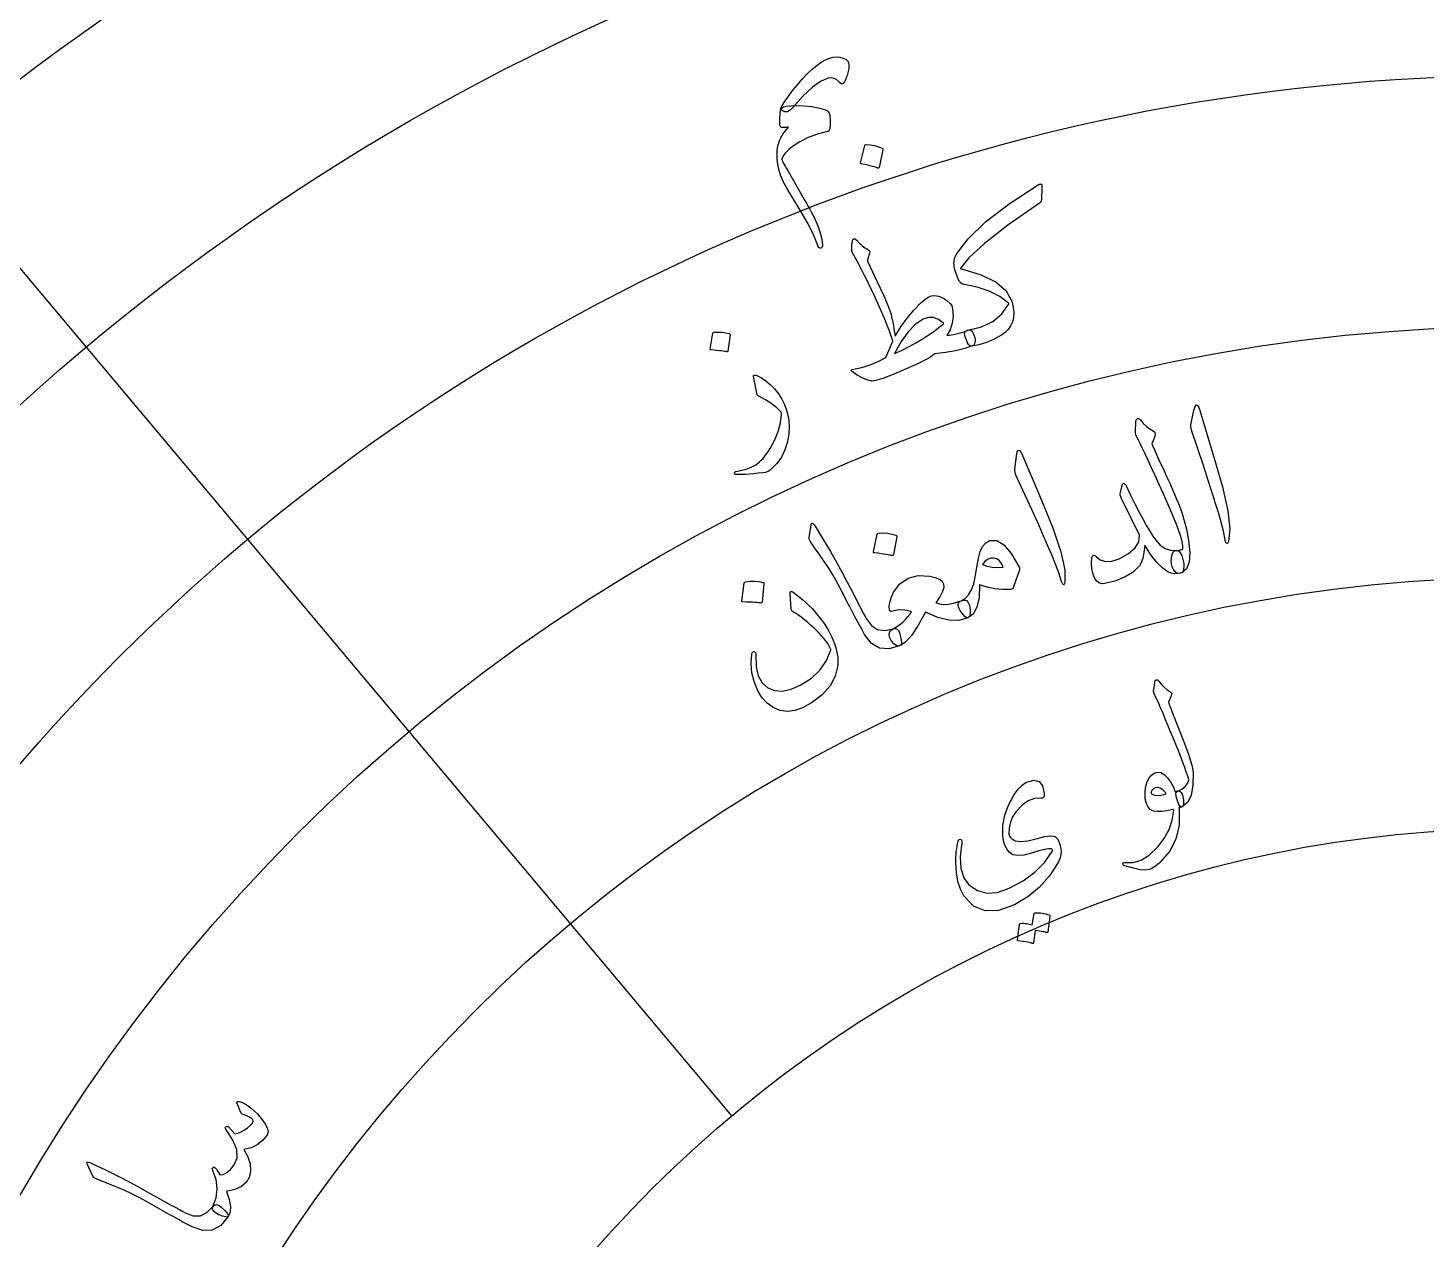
# Model space of a CAD drawing. Header units: millimetres. Extents: x -45 to 45, y -45 to 58.
# Drawn here: x -18.3 to -1.18, y 10.03 to 24.87 of the extents above; entities that cross this region are included whole.
import ezdxf

# ---------------------------------------------------------------- set-up
doc = ezdxf.new("R2010")
doc.units = ezdxf.units.MM
for name, color, linetype in [('ENGRAVE', 7, 'Continuous'), ('ENGRAVE_FINE', 8, 'Continuous'), ('GUIDE', 3, 'Continuous'), ('TEXT', 5, 'Continuous')]:
    doc.layers.add(name, color=color, linetype=linetype)

msp = doc.modelspace()

# ---------------------------------------------------------------- linework, layer by layer
at = {"layer": 'ENGRAVE'}
for radius in [39.65, 33.5042, 27.3585, 21.2127, 15.067]:
    msp.add_circle((0, 0), radius, dxfattribs=at)
at = {"layer": 'ENGRAVE_FINE'}
for points in [[(-21.5361, 25.6657), (-17.5857, 20.9578)], [(-17.5857, 20.9578), (-13.6353, 16.2499)], [(-13.6353, 16.2499), (-9.6849, 11.542)]]:
    msp.add_lwpolyline(points, dxfattribs=at)
for radius in [36.5771, 30.4314, 24.2856, 18.1399]:
    msp.add_circle((0, 0), radius, dxfattribs=at)
at = {"layer": 'GUIDE'}
msp.add_circle((0, 0), 41, dxfattribs=at)
at = {"layer": 'TEXT'}
for points in [[(-8.2463, 24.3803), (-8.2486, 24.366), (-8.2517, 24.3511), (-8.2555, 24.3353), (-8.26, 24.3189), (-8.265, 24.3021), (-8.2699, 24.2855), (-8.2749, 24.269), (-8.28, 24.2527), (-8.3003, 24.206), (-8.3214, 24.1824), (-8.3436, 24.1819), (-8.3668, 24.2044), (-8.3932, 24.2329), (-8.4252, 24.2503), (-8.4626, 24.2564), (-8.5055, 24.2513), (-8.5937, 24.2136), (-8.694, 24.1419), (-8.8059, 24.0361), (-8.9287, 23.8962), (-8.9648, 23.8603), (-8.9995, 23.8416), (-9.0331, 23.8399), (-9.0655, 23.8553), (-9.0742, 23.8642), (-9.0798, 23.8719), (-9.0823, 23.8785), (-9.0817, 23.8839), (-9.0636, 23.9182), (-9.0353, 23.9629), (-8.9967, 24.0181), (-8.9478, 24.0837), (-8.882, 24.1667), (-8.8182, 24.2407), (-8.7566, 24.306), (-8.6974, 24.3623), (-8.6404, 24.4096), (-8.5858, 24.4478), (-8.5337, 24.4769), (-8.484, 24.4969), (-8.4411, 24.5082), (-8.3988, 24.5124), (-8.357, 24.5093), (-8.3159, 24.4991), (-8.281, 24.4813), (-8.2577, 24.4555), (-8.2462, 24.4218), (-8.2463, 24.3803)], [(-9.0911, 23.6851), (-9.0916, 23.7611), (-9.0893, 23.8195), (-9.0841, 23.8603), (-9.0761, 23.8833), (-9.0557, 23.8978), (-9.0168, 23.9085), (-8.9594, 23.9154), (-8.8836, 23.9183), (-8.795, 23.9157), (-8.7071, 23.9061), (-8.6197, 23.8892), (-8.5331, 23.8653), (-8.5099, 23.8547), (-8.4932, 23.8384), (-8.4831, 23.8165), (-8.4795, 23.7889), (-8.4783, 23.7605), (-8.4774, 23.7353), (-8.4771, 23.7132), (-8.4772, 23.6943), (-8.4775, 23.6787), (-8.4778, 23.6668), (-8.4781, 23.6586), (-8.4785, 23.654), (-8.4816, 23.6322), (-8.4875, 23.6156), (-8.4963, 23.6043), (-8.508, 23.5982), (-8.6321, 23.5656), (-8.7451, 23.5241), (-8.8469, 23.4738), (-8.9375, 23.4149), (-8.9844, 23.3775), (-9.0221, 23.3396), (-9.0507, 23.301), (-9.0701, 23.262), (-9.0687, 23.2563), (-9.0649, 23.2469), (-9.0587, 23.234), (-9.0501, 23.2175), (-9.0392, 23.1974), (-9.0259, 23.1737), (-9.0102, 23.1464), (-8.9921, 23.1154), (-8.8144, 22.8039), (-8.7891, 22.7605), (-8.7657, 22.72), (-8.7442, 22.6822), (-8.7245, 22.6471), (-8.707, 22.615), (-8.6917, 22.5858), (-8.6787, 22.5596), (-8.668, 22.5364), (-8.6289, 22.4452), (-8.5995, 22.36), (-8.5795, 22.2809), (-8.569, 22.2078), (-8.5703, 22.1934), (-8.5742, 22.1824), (-8.5806, 22.1747), (-8.5895, 22.1704), (-8.6033, 22.1706), (-8.6156, 22.1797), (-8.6264, 22.1978), (-8.6357, 22.2249), (-8.6748, 22.324), (-8.7476, 22.4674), (-8.8545, 22.6548), (-8.9959, 22.886), (-9.0462, 22.9782), (-9.0842, 23.066), (-9.1096, 23.1493), (-9.1225, 23.2281), (-9.1248, 23.265), (-9.1258, 23.3002), (-9.1254, 23.3338), (-9.1237, 23.3657), (-9.1207, 23.3959), (-9.1161, 23.424), (-9.1101, 23.4502), (-9.1027, 23.4745), (-9.0927, 23.4979), (-9.0813, 23.5209), (-9.0686, 23.5434), (-9.0544, 23.5654), (-9.0391, 23.587), (-9.0229, 23.6082), (-9.0056, 23.6292), (-8.9874, 23.6498), (-8.9893, 23.6504), (-8.9917, 23.6508), (-8.9948, 23.651), (-8.9984, 23.651), (-9.0026, 23.6507), (-9.0074, 23.6502), (-9.0128, 23.6495), (-9.0187, 23.6486), (-9.0243, 23.6491), (-9.0299, 23.6493), (-9.0357, 23.6494), (-9.0415, 23.6492), (-9.0475, 23.649), (-9.0537, 23.6489), (-9.0601, 23.6489), (-9.0666, 23.649), (-9.0773, 23.6517), (-9.085, 23.6587), (-9.0896, 23.6698), (-9.0911, 23.6851)], [(-8.0521, 23.4277), (-8.0503, 23.4317), (-8.0469, 23.4348), (-8.0419, 23.4372), (-8.0354, 23.4388), (-7.9844, 23.4354), (-7.9347, 23.4269), (-7.8862, 23.4133), (-7.8389, 23.3946), (-7.8338, 23.391), (-7.8306, 23.3868), (-7.8295, 23.3819), (-7.8303, 23.3764), (-7.8767, 23.1604), (-7.8792, 23.1547), (-7.8839, 23.152), (-7.8909, 23.1521), (-7.9001, 23.155), (-7.9081, 23.1576), (-7.9206, 23.1612), (-7.9376, 23.166), (-7.9591, 23.1718), (-7.9854, 23.1786), (-8.0168, 23.1863), (-8.0532, 23.1948), (-8.0948, 23.2041), (-8.1006, 23.2061), (-8.1041, 23.2088), (-8.1054, 23.2123), (-8.1043, 23.2167)], [(-6.7881, 21.1669), (-6.6232, 21.2084), (-6.4857, 21.2743), (-6.3752, 21.3653), (-6.2914, 21.4818), (-6.2897, 21.4859), (-6.2892, 21.49), (-6.2898, 21.494), (-6.2915, 21.498), (-6.399, 21.5773), (-6.5278, 21.6426), (-6.6782, 21.6936), (-6.8502, 21.7297), (-6.8711, 21.7399), (-6.8915, 21.7632), (-6.9113, 21.7994), (-6.9305, 21.8487), (-6.9521, 21.9226), (-6.9602, 21.9877), (-6.9547, 22.0441), (-6.9354, 22.0916), (-6.788, 22.2843), (-6.5722, 22.4922), (-6.2863, 22.7134), (-5.9285, 22.9451), (-5.9246, 22.9481), (-5.9208, 22.9506), (-5.9172, 22.9523), (-5.9137, 22.9535), (-5.9104, 22.9544), (-5.9075, 22.9551), (-5.9048, 22.9558), (-5.9023, 22.9565), (-5.8962, 22.9572), (-5.8913, 22.9559), (-5.8877, 22.9525), (-5.8854, 22.947), (-5.8852, 22.9459), (-5.8851, 22.9446), (-5.8851, 22.9431), (-5.8852, 22.9414), (-5.8853, 22.9394), (-5.8855, 22.937), (-5.8858, 22.9341), (-5.8861, 22.9308), (-5.8897, 22.7671), (-5.8915, 22.7521), (-5.8958, 22.7397), (-5.9025, 22.7298), (-5.9117, 22.7224), (-6.3002, 22.4525), (-6.5883, 22.2283), (-6.7798, 22.0535), (-6.8777, 21.9305), (-6.8794, 21.9255), (-6.8785, 21.9215), (-6.8749, 21.9187), (-6.8687, 21.917), (-6.6276, 21.8452), (-6.4449, 21.7543), (-6.32, 21.646), (-6.2521, 21.5211), (-6.2352, 21.4485), (-6.2284, 21.3823), (-6.2317, 21.3223), (-6.245, 21.2687), (-6.2672, 21.2182), (-6.295, 21.1752), (-6.3283, 21.1398), (-6.3672, 21.1119), (-6.4666, 21.0574), (-6.5622, 21.0154), (-6.6543, 20.986), (-6.743, 20.9692), (-6.757, 20.971), (-6.77, 20.9786), (-6.7821, 20.992), (-6.7932, 21.0113), (-6.8036, 21.0342), (-6.8123, 21.0542), (-6.8191, 21.0712), (-6.8241, 21.0853), (-6.8293, 21.106), (-6.8307, 21.1235), (-6.8281, 21.1379), (-6.8216, 21.1491), (-6.8161, 21.1557), (-6.8087, 21.1609), (-6.7993, 21.1646), (-6.7881, 21.1669)], [(-7.1932, 20.8778), (-7.2181, 20.858), (-7.2486, 20.8375), (-7.2845, 20.8161), (-7.3258, 20.7939), (-7.3725, 20.7707), (-7.4245, 20.746), (-7.4817, 20.7198), (-7.5441, 20.6921), (-7.7064, 20.6239), (-7.8309, 20.5758), (-7.9178, 20.5485), (-7.9674, 20.5424), (-8.0254, 20.5563), (-8.0849, 20.5805), (-8.146, 20.6151), (-8.2088, 20.6599), (-8.2166, 20.668), (-8.2188, 20.6745), (-8.2152, 20.6793), (-8.206, 20.6825), (-8.0931, 20.7094), (-7.9869, 20.7431), (-7.8873, 20.7839), (-7.7941, 20.8318), (-7.7108, 21.0331), (-7.7226, 21.0731), (-7.7375, 21.1179), (-7.7554, 21.1675), (-7.7765, 21.2218), (-7.8004, 21.2808), (-7.8269, 21.344), (-7.8562, 21.4117), (-7.8881, 21.4836), (-7.9218, 21.5581), (-7.9556, 21.6312), (-7.9896, 21.7029), (-8.0238, 21.7732), (-8.058, 21.842), (-8.0923, 21.9092), (-8.1267, 21.9746), (-8.1612, 22.0385), (-8.2127, 22.1306), (-8.2125, 22.1504), (-8.2118, 22.1695), (-8.2107, 22.1878), (-8.2092, 22.2054), (-8.2074, 22.2222), (-8.2054, 22.2381), (-8.2032, 22.2533), (-8.2009, 22.2676), (-8.1989, 22.2735), (-8.1955, 22.2784), (-8.1909, 22.2824), (-8.1849, 22.2853), (-8.177, 22.2864), (-8.1688, 22.2841), (-8.1603, 22.2783), (-8.1515, 22.2692), (-8.1168, 22.231), (-8.0831, 22.1996), (-8.0503, 22.1749), (-8.0185, 22.1569), (-8.0037, 22.1479), (-7.9945, 22.1366), (-7.991, 22.123), (-7.9931, 22.1071), (-8.0157, 22.0398), (-8.0189, 22.0288), (-8.0194, 22.0178), (-8.0171, 22.007), (-8.0121, 21.9962), (-7.9029, 21.7654), (-7.821, 21.5861), (-7.7662, 21.4583), (-7.7382, 21.3823), (-7.7307, 21.3564), (-7.7234, 21.3274), (-7.7164, 21.2954), (-7.7096, 21.2604), (-7.7027, 21.2224), (-7.6955, 21.1816), (-7.6881, 21.138), (-7.6802, 21.0915), (-7.6106, 21.2061), (-7.5351, 21.3123), (-7.4538, 21.4099), (-7.3668, 21.499), (-7.3186, 21.5405), (-7.2744, 21.5697), (-7.2343, 21.5865), (-7.1984, 21.5911), (-7.1482, 21.5832), (-7.0986, 21.5633), (-7.0496, 21.5315), (-7.0013, 21.4877), (-6.993, 21.4766), (-6.9862, 21.4629), (-6.9809, 21.4466), (-6.9771, 21.4279), (-6.9713, 21.3355), (-6.981, 21.2502), (-7.0061, 21.1721), (-7.0466, 21.101), (-6.9656, 21.1144), (-6.8952, 21.13), (-6.8353, 21.1476), (-6.786, 21.1676), (-6.7722, 21.1711), (-6.759, 21.1681), (-6.7463, 21.1584), (-6.734, 21.1422), (-6.7153, 21.107), (-6.7036, 21.0756), (-6.6989, 21.0481), (-6.7011, 21.0246), (-6.7069, 21.0054), (-6.7128, 20.9911), (-6.7188, 20.9818), (-6.725, 20.9773), (-6.8284, 20.9404), (-6.9408, 20.9116), (-7.0624, 20.8907), (-7.1932, 20.8778)], [(-7.3365, 21.3005), (-7.4321, 21.2383), (-7.5228, 21.1476), (-7.6082, 21.0283), (-7.6878, 20.8807), (-7.5963, 20.9228), (-7.5094, 20.9661), (-7.427, 21.0106), (-7.3492, 21.0563), (-7.276, 21.1032), (-7.2075, 21.151), (-7.1437, 21.1999), (-7.0846, 21.2498), (-7.148, 21.2959), (-7.2112, 21.3197), (-7.2741, 21.3213), (-7.3365, 21.3005)], [(-9.9147, 21.1283), (-9.9132, 21.132), (-9.9103, 21.1353), (-9.9058, 21.138), (-9.8998, 21.1402), (-9.8518, 21.1433), (-9.8045, 21.1417), (-9.7579, 21.1355), (-9.7121, 21.1245), (-9.707, 21.1219), (-9.7037, 21.1186), (-9.7023, 21.1143), (-9.7026, 21.1093), (-9.7295, 20.9109), (-9.7314, 20.9056), (-9.7357, 20.9026), (-9.7422, 20.9018), (-9.7511, 20.9033), (-9.7588, 20.9046), (-9.7708, 20.9064), (-9.7871, 20.9085), (-9.8077, 20.9111), (-9.8329, 20.914), (-9.8629, 20.9171), (-9.8978, 20.9202), (-9.9376, 20.9235), (-9.9431, 20.9246), (-9.9466, 20.9266), (-9.9481, 20.9296), (-9.9474, 20.9336)], [(-9.4139, 20.5992), (-9.4144, 20.6034), (-9.4144, 20.6069), (-9.4137, 20.6099), (-9.4124, 20.6121), (-9.4069, 20.6152), (-9.3988, 20.6159), (-9.3879, 20.6141), (-9.3745, 20.6099), (-9.3174, 20.5829), (-9.2624, 20.5467), (-9.2096, 20.5012), (-9.1589, 20.4465), (-9.1109, 20.3847), (-9.0701, 20.3209), (-9.0362, 20.2551), (-9.0093, 20.1875), (-8.988, 20.0922), (-8.9794, 19.9953), (-8.9835, 19.897), (-9.0001, 19.7972), (-9.0295, 19.7), (-9.0731, 19.6116), (-9.1308, 19.532), (-9.2028, 19.4608), (-9.2234, 19.4448), (-9.2459, 19.4324), (-9.2701, 19.4238), (-9.2961, 19.4189), (-9.3585, 19.4127), (-9.4151, 19.4075), (-9.4659, 19.4032), (-9.5109, 19.3999), (-9.55, 19.3978), (-9.5831, 19.3969), (-9.61, 19.3973), (-9.631, 19.3989), (-9.6358, 19.4002), (-9.6397, 19.402), (-9.6426, 19.4043), (-9.6446, 19.407), (-9.6461, 19.4111), (-9.6468, 19.4152), (-9.6467, 19.4195), (-9.6457, 19.4238), (-9.6436, 19.4278), (-9.6402, 19.4309), (-9.6355, 19.4331), (-9.6294, 19.4344), (-9.5919, 19.4415), (-9.5567, 19.4495), (-9.5238, 19.4583), (-9.493, 19.468), (-9.4642, 19.4787), (-9.4372, 19.4905), (-9.4119, 19.5034), (-9.3884, 19.5175), (-9.3658, 19.5333), (-9.3433, 19.5517), (-9.3209, 19.5726), (-9.2987, 19.596), (-9.2767, 19.622), (-9.2549, 19.6508), (-9.2332, 19.6823), (-9.2118, 19.7167), (-9.155, 19.8211), (-9.1125, 19.9253), (-9.0845, 20.0292), (-9.0711, 20.133), (-9.0709, 20.141), (-9.0725, 20.1494), (-9.0762, 20.1581), (-9.0817, 20.1672), (-9.1283, 20.2145), (-9.1899, 20.2627), (-9.2666, 20.3115), (-9.3586, 20.3608), (-9.3633, 20.3644), (-9.3668, 20.368), (-9.369, 20.3716), (-9.37, 20.3751)], [(-4.0215, 20.1813), (-4.0056, 20.2315), (-3.9887, 20.2514), (-3.9708, 20.2409), (-3.9522, 20.2), (-3.7765, 19.6107), (-3.6715, 19.2484), (-3.6078, 18.955), (-3.5841, 18.731), (-3.5997, 18.5763), (-3.6053, 18.5628), (-3.6111, 18.555), (-3.617, 18.5529), (-3.6231, 18.5565), (-3.6287, 18.5629), (-3.6336, 18.5716), (-3.6376, 18.5828), (-3.6409, 18.5963), (-3.6617, 18.7025), (-3.6886, 18.8141), (-3.7217, 18.9313), (-3.7611, 19.0538), (-3.7708, 19.086), (-3.798, 19.1726), (-3.8429, 19.3136), (-3.9058, 19.5089), (-4.0512, 19.9409), (-4.0573, 19.9642), (-4.0604, 19.9861), (-4.0606, 20.0068), (-4.0578, 20.0262)], [(-4.732, 20.0497), (-4.73, 20.0625), (-4.7257, 20.0723), (-4.719, 20.0792), (-4.7098, 20.0831), (-4.7009, 20.0838), (-4.6923, 20.0814), (-4.6841, 20.0761), (-4.6762, 20.0679), (-4.6418, 20.0238), (-4.6043, 19.9865), (-4.5637, 19.9559), (-4.5201, 19.9321), (-4.505, 19.9206), (-4.4966, 19.906), (-4.495, 19.8883), (-4.5, 19.8674), (-4.5043, 19.8562), (-4.5087, 19.845), (-4.5133, 19.8337), (-4.518, 19.8224), (-4.5228, 19.811), (-4.5273, 19.7997), (-4.5317, 19.7885), (-4.5359, 19.7773), (-4.5291, 19.754), (-4.5021, 19.6909), (-4.4551, 19.5877), (-4.3884, 19.4445), (-4.3518, 19.3658), (-4.318, 19.2917), (-4.287, 19.2222), (-4.2587, 19.1574), (-4.2334, 19.0974), (-4.2112, 19.0422), (-4.1921, 18.992), (-4.176, 18.9467), (-4.1619, 18.9038), (-4.1488, 18.8607), (-4.1365, 18.8173), (-4.1252, 18.7738), (-4.1148, 18.7299), (-4.1052, 18.6855), (-4.0964, 18.6405), (-4.0885, 18.5951), (-4.0718, 18.4407), (-4.08, 18.3226), (-4.1129, 18.2409), (-4.1706, 18.1952), (-4.2024, 18.187), (-4.2301, 18.1905), (-4.2537, 18.2058), (-4.2734, 18.2329), (-4.2882, 18.2668), (-4.2972, 18.3024), (-4.3003, 18.3397), (-4.2976, 18.3787), (-4.2903, 18.4158), (-4.2787, 18.4427), (-4.2628, 18.4593), (-4.2427, 18.4657), (-4.2265, 18.4682), (-4.2121, 18.4705), (-4.1993, 18.4725), (-4.1882, 18.4743), (-4.1787, 18.4762), (-4.1707, 18.4786), (-4.1642, 18.4814), (-4.1593, 18.4847), (-4.1567, 18.5234), (-4.1654, 18.5793), (-4.1857, 18.6526), (-4.2174, 18.743), (-4.2381, 18.7964), (-4.2629, 18.8573), (-4.2917, 18.9258), (-4.3246, 19.0018), (-4.3614, 19.0855), (-4.4022, 19.1772), (-4.447, 19.2767), (-4.4958, 19.3841), (-4.5439, 19.4889), (-4.5867, 19.5809), (-4.624, 19.66), (-4.6557, 19.7263), (-4.6816, 19.7799), (-4.7016, 19.8207), (-4.7155, 19.8489), (-4.7234, 19.8643), (-4.7319, 19.8849), (-4.7372, 19.9079), (-4.7393, 19.9332), (-4.7382, 19.9609), (-4.7364, 19.9751), (-4.7349, 19.9884), (-4.7336, 20.0008), (-4.7327, 20.0123), (-4.7321, 20.023), (-4.7317, 20.0327), (-4.7317, 20.0416), (-4.732, 20.0497)], [(-6.1951, 19.6234), (-6.1848, 19.6751), (-6.1701, 19.6967), (-6.1512, 19.6882), (-6.1282, 19.6496), (-5.8894, 19.0829), (-5.7456, 18.7341), (-5.6503, 18.4495), (-5.6024, 18.2294), (-5.601, 18.0739), (-5.6051, 18.0599), (-5.61, 18.0515), (-5.6157, 18.0488), (-5.6222, 18.0516), (-5.6285, 18.0574), (-5.6342, 18.0656), (-5.6394, 18.0762), (-5.6442, 18.0893), (-5.6764, 18.1926), (-5.7153, 18.3006), (-5.7609, 18.4135), (-5.8135, 18.531), (-5.8266, 18.5619), (-5.8631, 18.645), (-5.9231, 18.7803), (-6.0069, 18.9676), (-6.1984, 19.3812), (-6.207, 19.4037), (-6.2125, 19.4252), (-6.2149, 19.4457), (-6.2143, 19.4653)], [(-4.1724, 18.1923), (-4.2204, 18.1842), (-4.2636, 18.1833), (-4.3021, 18.1895), (-4.3358, 18.2028), (-4.404, 18.2508), (-4.4747, 18.3216), (-4.548, 18.415), (-4.6241, 18.531), (-4.6346, 18.4421), (-4.6488, 18.3703), (-4.6669, 18.3154), (-4.6888, 18.2776), (-4.7675, 18.2035), (-4.8643, 18.1431), (-4.9796, 18.0961), (-5.1133, 18.0622), (-5.1535, 18.0608), (-5.1883, 18.0733), (-5.2177, 18.0996), (-5.2416, 18.1398), (-5.2595, 18.1901), (-5.2705, 18.2465), (-5.2747, 18.3092), (-5.2719, 18.378), (-5.2702, 18.3878), (-5.2668, 18.3957), (-5.2615, 18.402), (-5.2544, 18.4064), (-5.2445, 18.4089), (-5.2356, 18.4079), (-5.2275, 18.4034), (-5.2205, 18.3953), (-5.1689, 18.3516), (-5.105, 18.3324), (-5.0286, 18.3375), (-4.9395, 18.3667), (-4.8216, 18.4295), (-4.7403, 18.4984), (-4.6959, 18.574), (-4.6886, 18.6565), (-4.9091, 19.1056), (-4.9181, 19.1265), (-4.9233, 19.1458), (-4.9249, 19.1635), (-4.9228, 19.1795), (-4.8992, 19.2629), (-4.8955, 19.2739), (-4.8915, 19.2822), (-4.8871, 19.2877), (-4.8823, 19.2903), (-4.8744, 19.2885), (-4.8662, 19.2815), (-4.8577, 19.2695), (-4.849, 19.2524), (-4.7938, 19.1374), (-4.7415, 19.0318), (-4.6921, 18.9355), (-4.6453, 18.8488), (-4.6016, 18.7713), (-4.5612, 18.7032), (-4.524, 18.6443), (-4.49, 18.5948), (-4.4349, 18.5337), (-4.375, 18.492), (-4.3102, 18.4695), (-4.2403, 18.4663), (-4.2204, 18.4641), (-4.2022, 18.4532), (-4.1859, 18.4336), (-4.1713, 18.4052), (-4.1656, 18.3897), (-4.1605, 18.374), (-4.1559, 18.358), (-4.1519, 18.3417), (-4.1488, 18.325), (-4.1468, 18.3079), (-4.1459, 18.2905), (-4.1462, 18.2725), (-4.1489, 18.2394), (-4.1541, 18.215), (-4.162, 18.1993), (-4.1724, 18.1923)], [(-8.7103, 18.7814), (-8.7088, 18.7904), (-8.7065, 18.797), (-8.7034, 18.8011), (-8.6996, 18.8029), (-8.6925, 18.8026), (-8.6832, 18.796), (-8.6718, 18.7832), (-8.6583, 18.7642), (-8.5603, 18.6039), (-8.4721, 18.4546), (-8.3936, 18.3163), (-8.3247, 18.189), (-8.2677, 18.0793), (-8.2165, 17.981), (-8.1711, 17.8941), (-8.1315, 17.8186), (-8.0979, 17.7545), (-8.0703, 17.7017), (-8.0487, 17.6603), (-8.0331, 17.6301), (-7.971, 17.5469), (-7.8959, 17.499), (-7.8078, 17.4862), (-7.7065, 17.5082), (-7.6777, 17.5127), (-7.6541, 17.5039), (-7.6359, 17.4819), (-7.623, 17.4466), (-7.6099, 17.3879), (-7.6044, 17.3444), (-7.6063, 17.3159), (-7.6159, 17.3024), (-7.7527, 17.2625), (-7.8711, 17.2716), (-7.9719, 17.3302), (-8.0549, 17.4388), (-8.0859, 17.4947), (-8.1166, 17.5509), (-8.147, 17.6075), (-8.177, 17.6644), (-8.2069, 17.7215), (-8.2367, 17.7789), (-8.2664, 17.8364), (-8.296, 17.8942), (-8.3524, 18.0044), (-8.4054, 18.1026), (-8.4551, 18.1888), (-8.5013, 18.2629), (-8.548, 18.333), (-8.5989, 18.4073), (-8.654, 18.4855), (-8.7133, 18.5678), (-8.7232, 18.583), (-8.7297, 18.598), (-8.7328, 18.6129), (-8.7326, 18.6277)], [(-7.9, 18.668), (-7.8982, 18.6722), (-7.8947, 18.6757), (-7.8895, 18.6785), (-7.8827, 18.6808), (-7.8282, 18.6823), (-7.7748, 18.6786), (-7.7225, 18.6695), (-7.6714, 18.6551), (-7.6657, 18.6521), (-7.6622, 18.6481), (-7.6607, 18.6433), (-7.6614, 18.6376), (-7.701, 18.4157), (-7.7034, 18.4098), (-7.7083, 18.4066), (-7.7157, 18.406), (-7.7257, 18.4081), (-7.7343, 18.4099), (-7.7477, 18.4123), (-7.766, 18.4155), (-7.7891, 18.4193), (-7.8174, 18.4236), (-7.8511, 18.4283), (-7.8903, 18.4332), (-7.935, 18.4385), (-7.9412, 18.4399), (-7.9451, 18.4423), (-7.9466, 18.4458), (-7.9457, 18.4502)], [(-6.5209, 18.5881), (-6.4367, 18.5881), (-6.349, 18.5354), (-6.2584, 18.43), (-6.1649, 18.2721), (-6.1594, 18.2603), (-6.1565, 18.2492), (-6.1562, 18.239), (-6.1584, 18.2295), (-6.2312, 18.0225), (-6.2366, 18.0095), (-6.2449, 17.9999), (-6.2558, 17.9936), (-6.2696, 17.9906), (-6.3669, 17.9902), (-6.462, 17.9994), (-6.5551, 18.0182), (-6.6463, 18.0467), (-6.6538, 17.8912), (-6.6803, 17.7722), (-6.7259, 17.6893), (-6.791, 17.6425), (-6.8003, 17.6425), (-6.8123, 17.6484), (-6.8268, 17.6603), (-6.8441, 17.6783), (-6.8785, 17.7259), (-6.9, 17.7664), (-6.9085, 17.8), (-6.9041, 17.8265), (-6.8986, 17.8344), (-6.8914, 17.8414), (-6.8825, 17.8474), (-6.8718, 17.8523), (-6.8228, 17.8815), (-6.7809, 17.9258), (-6.7458, 17.9854), (-6.7175, 18.0603), (-6.708, 18.1011), (-6.6953, 18.1671), (-6.6793, 18.2581), (-6.6595, 18.3743), (-6.6395, 18.4535), (-6.6096, 18.5157), (-6.5701, 18.5606), (-6.5209, 18.5881)], [(-6.61, 18.2966), (-6.5526, 18.2758), (-6.4917, 18.2633), (-6.4273, 18.2593), (-6.3594, 18.2635), (-6.379, 18.3088), (-6.4048, 18.3423), (-6.4368, 18.364), (-6.475, 18.3739), (-6.5145, 18.372), (-6.5502, 18.3585), (-6.5821, 18.3333), (-6.61, 18.2966)], [(-6.8718, 17.8523), (-6.8362, 17.8601), (-6.8076, 17.8535), (-6.7861, 17.8325), (-6.7716, 17.7971), (-6.7617, 17.7375), (-6.7616, 17.6919), (-6.7714, 17.6603), (-6.791, 17.6425), (-6.8995, 17.6116), (-7.0215, 17.6133), (-7.1575, 17.6473), (-7.3081, 17.7133), (-7.3976, 17.553), (-7.4781, 17.4311), (-7.5506, 17.3475), (-7.6159, 17.3024), (-7.6419, 17.2975), (-7.6685, 17.3052), (-7.6957, 17.3255), (-7.7236, 17.3586), (-7.7492, 17.4073), (-7.7549, 17.4485), (-7.7407, 17.4822), (-7.7065, 17.5082), (-7.6732, 17.5269), (-7.6413, 17.5477), (-7.6107, 17.5705), (-7.5815, 17.5953), (-7.5537, 17.6224), (-7.5274, 17.6518), (-7.5025, 17.6836), (-7.479, 17.7178), (-7.5323, 17.7335), (-7.5914, 17.7393), (-7.6561, 17.7349), (-7.7264, 17.7204), (-7.7333, 17.7203), (-7.7393, 17.7236), (-7.7445, 17.7304), (-7.7488, 17.7406), (-7.7532, 17.7804), (-7.7465, 17.8294), (-7.7287, 17.8877), (-7.6995, 17.9552), (-7.6226, 18.06), (-7.5224, 18.1282), (-7.3996, 18.1592), (-7.2549, 18.1528), (-7.1889, 18.1377), (-7.1391, 18.1168), (-7.1054, 18.0902), (-7.0876, 18.0579), (-7.086, 18.0162), (-7.1016, 17.9638), (-7.134, 17.9005), (-7.1832, 17.8263), (-7.1201, 17.8092), (-7.0473, 17.808), (-6.9646, 17.8224), (-6.8718, 17.8523)], [(-9.5295, 18.0692), (-9.5281, 18.0735), (-9.5249, 18.0773), (-9.5199, 18.0807), (-9.5132, 18.0835), (-9.4587, 18.0898), (-9.4049, 18.0908), (-9.3517, 18.0864), (-9.2992, 18.0765), (-9.2933, 18.074), (-9.2894, 18.0704), (-9.2876, 18.0657), (-9.2878, 18.06), (-9.3092, 17.835), (-9.3112, 17.8289), (-9.3158, 17.8253), (-9.3232, 17.824), (-9.3334, 17.8252), (-9.3422, 17.8263), (-9.3558, 17.8276), (-9.3744, 17.8291), (-9.3979, 17.8308), (-9.4266, 17.8326), (-9.4608, 17.8343), (-9.5005, 17.8358), (-9.5458, 17.8372), (-9.5521, 17.838), (-9.5562, 17.8401), (-9.558, 17.8434), (-9.5574, 17.8479)], [(-8.9289, 17.9559), (-8.8908, 17.9278), (-8.8525, 17.8977), (-8.814, 17.8655), (-8.7753, 17.8313), (-8.7366, 17.7946), (-8.6981, 17.7551), (-8.6596, 17.7127), (-8.6213, 17.6675), (-8.585, 17.6216), (-8.5515, 17.5748), (-8.5208, 17.5271), (-8.4928, 17.4786), (-8.4676, 17.4292), (-8.445, 17.3787), (-8.4249, 17.327), (-8.4074, 17.2744), (-8.3929, 17.2172), (-8.3842, 17.162), (-8.3812, 17.1089), (-8.3838, 17.0579), (-8.4142, 16.9295), (-8.4781, 16.8107), (-8.5752, 16.7012), (-8.7056, 16.6003), (-8.8079, 16.5429), (-8.9061, 16.5085), (-9.0005, 16.4973), (-9.0915, 16.5092), (-9.174, 16.5431), (-9.2474, 16.5956), (-9.3115, 16.6667), (-9.3662, 16.7567), (-9.4083, 16.8609), (-9.4341, 16.9691), (-9.4434, 17.0814), (-9.436, 17.1977), (-9.4327, 17.2124), (-9.4272, 17.2225), (-9.4196, 17.2281), (-9.4099, 17.2291), (-9.3988, 17.2263), (-9.3915, 17.2178), (-9.3879, 17.2037), (-9.3882, 17.1841), (-9.3833, 17.0455), (-9.3562, 16.933), (-9.3075, 16.8462), (-9.2378, 16.7851), (-9.1537, 16.7514), (-9.0587, 16.7462), (-8.9525, 16.7692), (-8.8348, 16.8202), (-8.7048, 16.9053), (-8.6007, 17.0048), (-8.5224, 17.1194), (-8.4697, 17.2495), (-8.4692, 17.2534), (-8.4699, 17.2584), (-8.4719, 17.2646), (-8.4751, 17.2718), (-8.5059, 17.3265), (-8.55, 17.3861), (-8.6074, 17.4505), (-8.6783, 17.5198), (-8.7159, 17.5537), (-8.7515, 17.5849), (-8.7852, 17.6134), (-8.8169, 17.6392), (-8.8466, 17.6621), (-8.8746, 17.6819), (-8.9006, 17.6986), (-8.9248, 17.7122), (-8.9368, 17.7196), (-8.9455, 17.7276), (-8.9509, 17.7362), (-8.9531, 17.7455), (-8.967, 17.9453), (-8.9653, 17.9582), (-8.9584, 17.9643), (-8.9462, 17.9635), (-8.9289, 17.9559)], [(-4.5163, 16.7504), (-4.5103, 16.7896), (-4.5058, 16.8205), (-4.5026, 16.8433), (-4.501, 16.858), (-4.4993, 16.8675), (-4.4957, 16.8749), (-4.4903, 16.8802), (-4.4832, 16.8834), (-4.4743, 16.8843), (-4.4662, 16.8822), (-4.4589, 16.877), (-4.4522, 16.8687), (-4.421, 16.8277), (-4.3874, 16.7921), (-4.3513, 16.7621), (-4.3129, 16.7375), (-4.3018, 16.7293), (-4.2964, 16.7182), (-4.2966, 16.7043), (-4.3024, 16.6875), (-4.335, 16.6079), (-4.3238, 16.579), (-4.3128, 16.5506), (-4.3019, 16.5227), (-4.2912, 16.4954), (-4.2807, 16.4686), (-4.2703, 16.4423), (-4.26, 16.4166), (-4.2499, 16.3914), (-4.1569, 16.158), (-4.09, 15.974), (-4.0486, 15.8397), (-4.0322, 15.755), (-4.0336, 15.5935), (-4.0567, 15.4683), (-4.1015, 15.3794), (-4.1683, 15.3265), (-4.1704, 15.3259), (-4.1724, 15.3253), (-4.1745, 15.3247), (-4.1766, 15.3242), (-4.1923, 15.3328), (-4.2078, 15.3582), (-4.2232, 15.4004), (-4.2383, 15.4592), (-4.2423, 15.4815), (-4.2407, 15.4989), (-4.2335, 15.5115), (-4.2207, 15.5193), (-4.1699, 15.5446), (-4.1304, 15.5763), (-4.1021, 15.6143), (-4.085, 15.6588), (-4.0985, 15.7034), (-4.1152, 15.7537), (-4.1349, 15.8097), (-4.1578, 15.8716), (-4.1837, 15.939), (-4.2123, 16.0117), (-4.2437, 16.0896), (-4.278, 16.1729), (-4.3111, 16.2549), (-4.3412, 16.3284), (-4.3682, 16.3936), (-4.3922, 16.4504), (-4.4128, 16.4989), (-4.4298, 16.5392), (-4.4431, 16.5713), (-4.4526, 16.5951), (-4.5082, 16.7112), (-4.5122, 16.7231), (-4.5149, 16.7336), (-4.5162, 16.7427), (-4.5163, 16.7504)], [(-4.2035, 15.2915), (-4.2033, 15.1019), (-4.2423, 14.9319), (-4.3199, 14.7812), (-4.4357, 14.649), (-4.4527, 14.6339), (-4.4698, 14.6198), (-4.4869, 14.6066), (-4.5039, 14.5945), (-4.521, 14.5835), (-4.5378, 14.5738), (-4.5546, 14.5655), (-4.5712, 14.5584), (-4.6158, 14.5515), (-4.6799, 14.5571), (-4.7636, 14.575), (-4.8672, 14.605), (-4.879, 14.6103), (-4.8871, 14.6165), (-4.8913, 14.6237), (-4.8917, 14.632), (-4.8889, 14.6393), (-4.8835, 14.644), (-4.8756, 14.6461), (-4.8651, 14.6455), (-4.767, 14.6443), (-4.6681, 14.6763), (-4.5676, 14.7414), (-4.4647, 14.8397), (-4.386, 14.9406), (-4.3271, 15.0486), (-4.2882, 15.164), (-4.2696, 15.287), (-4.2711, 15.2908), (-4.2731, 15.2935), (-4.2757, 15.2952), (-4.2788, 15.296), (-4.3518, 15.28), (-4.4152, 15.271), (-4.4693, 15.2692), (-4.514, 15.2745), (-4.5525, 15.2918), (-4.5827, 15.3224), (-4.6044, 15.3666), (-4.6177, 15.4244), (-4.6188, 15.4322), (-4.6196, 15.4403), (-4.6202, 15.4486), (-4.6206, 15.4571), (-4.6208, 15.4659), (-4.6209, 15.4753), (-4.6208, 15.4851), (-4.6206, 15.4954), (-4.6138, 15.5635), (-4.5984, 15.6229), (-4.5744, 15.6735), (-4.5419, 15.7151), (-4.5044, 15.7435), (-4.4656, 15.7543), (-4.4255, 15.7474), (-4.3844, 15.7229), (-4.3438, 15.6841), (-4.3079, 15.6358), (-4.2768, 15.5782), (-4.2503, 15.5112), (-4.2462, 15.5124), (-4.2422, 15.5137), (-4.2384, 15.5151), (-4.2347, 15.5166), (-4.2311, 15.5181), (-4.2273, 15.5195), (-4.2233, 15.5208), (-4.2192, 15.522), (-4.2041, 15.5228), (-4.1905, 15.5166), (-4.1784, 15.5033), (-4.1678, 15.483), (-4.1595, 15.4598), (-4.1534, 15.4357), (-4.1496, 15.4107), (-4.1481, 15.3848), (-4.149, 15.3614), (-4.1523, 15.344), (-4.158, 15.3325), (-4.1662, 15.327), (-4.2058, 15.3162), (-4.205, 15.3122), (-4.2044, 15.3068), (-4.2039, 15.2999), (-4.2035, 15.2915)], [(-5.8979, 15.4341), (-5.9746, 15.4304), (-6.0508, 15.4017), (-6.1262, 15.3481), (-6.2003, 15.2696), (-6.2416, 15.2063), (-6.2697, 15.1392), (-6.2847, 15.0683), (-6.2868, 14.9937), (-6.2843, 14.98), (-6.2791, 14.9669), (-6.2711, 14.9543), (-6.2604, 14.9422), (-6.2098, 14.9119), (-6.142, 14.9012), (-6.057, 14.9099), (-5.9544, 14.9377), (-5.8535, 14.9655), (-5.7758, 14.9738), (-5.7213, 14.9631), (-5.6902, 14.9335), (-5.6595, 14.8585), (-5.6483, 14.7855), (-5.6564, 14.7146), (-5.6837, 14.6458), (-5.79, 14.4826), (-5.9145, 14.3424), (-6.0577, 14.2244), (-6.2203, 14.1281), (-6.4132, 14.0581), (-6.5798, 14.0527), (-6.7214, 14.1129), (-6.8384, 14.2396), (-6.8803, 14.3199), (-6.9113, 14.414), (-6.9312, 14.522), (-6.9395, 14.6441), (-6.9389, 14.6794), (-6.9374, 14.7139), (-6.9349, 14.7475), (-6.9315, 14.7804), (-6.9272, 14.8126), (-6.9218, 14.8444), (-6.9154, 14.8757), (-6.9079, 14.9066), (-6.9025, 14.9203), (-6.8957, 14.9281), (-6.8872, 14.9299), (-6.8772, 14.9256), (-6.8694, 14.9182), (-6.8643, 14.9096), (-6.862, 14.8996), (-6.8625, 14.8884), (-6.8835, 14.7164), (-6.8758, 14.5735), (-6.8403, 14.4595), (-6.7781, 14.3741), (-6.6742, 14.302), (-6.5579, 14.2709), (-6.4286, 14.2803), (-6.2858, 14.3298), (-6.1148, 14.4209), (-5.97, 14.526), (-5.8509, 14.646), (-5.7572, 14.7816), (-5.7524, 14.7918), (-5.7523, 14.8002), (-5.757, 14.8067), (-5.7665, 14.8113), (-5.7989, 14.8142), (-5.8504, 14.807), (-5.921, 14.7897), (-6.0106, 14.7619), (-6.1032, 14.7368), (-6.179, 14.7296), (-6.2381, 14.7405), (-6.2806, 14.7698), (-6.3125, 14.8119), (-6.3368, 14.8599), (-6.3536, 14.9138), (-6.3625, 14.9738), (-6.3618, 15.0994), (-6.3389, 15.224), (-6.2935, 15.3477), (-6.2254, 15.4702), (-6.2061, 15.5004), (-6.1865, 15.5276), (-6.1666, 15.552), (-6.1464, 15.5734), (-6.1262, 15.592), (-6.106, 15.6078), (-6.086, 15.6208), (-6.0661, 15.6311), (-5.982, 15.655), (-5.9189, 15.6393), (-5.8772, 15.5843), (-5.8565, 15.4902), (-5.8572, 15.4625), (-5.8643, 15.444), (-5.8778, 15.4345), (-5.8979, 15.4341)], [(-4.3709, 15.503), (-4.4042, 15.5359), (-4.4364, 15.5566), (-4.4675, 15.5651), (-4.4975, 15.5616), (-4.5133, 15.5521), (-4.5264, 15.5405), (-4.5369, 15.5267), (-4.5447, 15.5108), (-4.5465, 15.5031), (-4.5449, 15.4957), (-4.54, 15.4888), (-4.5318, 15.4822), (-4.5044, 15.4693), (-4.4691, 15.4652), (-4.4258, 15.47), (-4.3746, 15.4835), (-4.3696, 15.4861), (-4.3673, 15.4902), (-4.3678, 15.4958), (-4.3709, 15.503)], [(-5.9796, 14.0195), (-5.9783, 14.0231), (-5.9756, 14.026), (-5.9715, 14.0284), (-5.9661, 14.0301), (-5.944, 14.0305), (-5.9223, 14.0299), (-5.9009, 14.0283), (-5.8797, 14.0256), (-5.8587, 14.0218), (-5.8376, 14.0167), (-5.8164, 14.0105), (-5.7952, 14.003), (-5.7905, 14), (-5.7873, 13.9961), (-5.7857, 13.9912), (-5.7857, 13.9854), (-5.8115, 13.7917), (-5.8131, 13.7886), (-5.8168, 13.7871), (-5.8224, 13.7871), (-5.8302, 13.7887), (-5.8359, 13.7907), (-5.8447, 13.793), (-5.8568, 13.7957), (-5.8721, 13.7986), (-5.8907, 13.8019), (-5.9129, 13.8056), (-5.9386, 13.8098), (-5.9679, 13.8143), (-5.9868, 13.6632), (-5.9884, 13.6581), (-5.9922, 13.6554), (-5.9981, 13.6551), (-6.0063, 13.6571), (-6.0133, 13.6589), (-6.0242, 13.6613), (-6.0391, 13.6645), (-6.0579, 13.6683), (-6.0809, 13.6727), (-6.1083, 13.6775), (-6.1401, 13.6827), (-6.1764, 13.6882), (-6.1807, 13.69), (-6.1834, 13.6924), (-6.1844, 13.6956), (-6.1838, 13.6995), (-6.1579, 13.8887), (-6.1566, 13.8923), (-6.154, 13.8953), (-6.15, 13.8977), (-6.1445, 13.8995), (-6.1262, 13.9009), (-6.108, 13.9013), (-6.0899, 13.9005), (-6.0719, 13.8987), (-6.054, 13.8958), (-6.0363, 13.892), (-6.0189, 13.8874), (-6.0016, 13.882)], [(-15.7426, 11.7035), (-15.7423, 11.7101), (-15.7374, 11.7146), (-15.728, 11.7168), (-15.7139, 11.7168), (-15.6933, 11.7127), (-15.6675, 11.7018), (-15.6365, 11.6844), (-15.6003, 11.6603), (-15.5603, 11.6314), (-15.5234, 11.6005), (-15.4895, 11.5676), (-15.4587, 11.5327), (-15.404, 11.4576), (-15.3711, 11.395), (-15.36, 11.345), (-15.3707, 11.3074), (-15.426, 11.2405), (-15.4916, 11.1891), (-15.5679, 11.1529), (-15.6548, 11.132), (-15.6063, 11.0408), (-15.579, 10.9546), (-15.573, 10.8732), (-15.5881, 10.7965), (-15.625, 10.7308), (-15.6839, 10.679), (-15.7648, 10.6409), (-15.868, 10.616), (-15.8349, 10.5179), (-15.8202, 10.4341), (-15.8241, 10.3643), (-15.8466, 10.3083), (-15.8588, 10.3021), (-15.8823, 10.3039), (-15.9169, 10.3136), (-15.9628, 10.3313), (-16.0046, 10.3539), (-16.0306, 10.3781), (-16.0408, 10.4038), (-16.035, 10.4309), (-15.9945, 10.5405), (-15.9816, 10.6518), (-15.9964, 10.7651), (-16.0391, 10.8808), (-16.0414, 10.8871), (-16.0422, 10.8928), (-16.0416, 10.8979), (-16.0396, 10.9023), (-16.0357, 10.9069), (-16.0312, 10.9102), (-16.0259, 10.9123), (-16.02, 10.9132), (-16.0076, 10.9076), (-15.9919, 10.8902), (-15.9727, 10.8612), (-15.9502, 10.8205), (-15.9083, 10.8252), (-15.8648, 10.8472), (-15.8196, 10.8862), (-15.7726, 10.9424), (-15.7364, 11.0279), (-15.7418, 11.129), (-15.7887, 11.2462), (-15.8769, 11.3796), (-15.8815, 11.3864), (-15.8839, 11.3924), (-15.8842, 11.3976), (-15.8823, 11.4021), (-15.8777, 11.4075), (-15.8726, 11.4114), (-15.867, 11.4138), (-15.861, 11.4147), (-15.8541, 11.4136), (-15.8479, 11.4115), (-15.8425, 11.4083), (-15.8378, 11.4042), (-15.7672, 11.3225), (-15.7291, 11.3311), (-15.6901, 11.3463), (-15.6501, 11.368), (-15.6091, 11.3961), (-15.5735, 11.4266), (-15.551, 11.4532), (-15.5418, 11.476), (-15.5458, 11.495), (-15.5611, 11.5116), (-15.5878, 11.5284), (-15.626, 11.5456), (-15.6757, 11.563), (-15.6855, 11.5735), (-15.7, 11.6005), (-15.7191, 11.6437), (-15.7426, 11.7035)], [(-17.5722, 10.9467), (-17.5758, 10.9551), (-17.5775, 10.9618), (-17.5772, 10.967), (-17.575, 10.9705), (-17.5688, 10.9742), (-17.5575, 10.9738), (-17.5409, 10.9693), (-17.5192, 10.9608), (-17.3495, 10.8803), (-17.1939, 10.8037), (-17.0525, 10.7309), (-16.9251, 10.6622), (-16.8173, 10.6016), (-16.7207, 10.5473), (-16.6351, 10.4994), (-16.5607, 10.458), (-16.4974, 10.4228), (-16.4454, 10.3937), (-16.4047, 10.3708), (-16.3751, 10.3541), (-16.2776, 10.3185), (-16.1885, 10.3196), (-16.1077, 10.3571), (-16.035, 10.4309), (-16.0134, 10.4505), (-15.9889, 10.456), (-15.9616, 10.4475), (-15.9315, 10.4251), (-15.8884, 10.3832), (-15.8599, 10.3498), (-15.8459, 10.3248), (-15.8466, 10.3083), (-15.9391, 10.2001), (-16.0433, 10.1428), (-16.1596, 10.1367), (-16.2885, 10.1821), (-16.3451, 10.2119), (-16.4016, 10.2421), (-16.458, 10.2728), (-16.5143, 10.304), (-16.5706, 10.3355), (-16.6269, 10.3672), (-16.6833, 10.399), (-16.7397, 10.4311), (-16.8472, 10.4925), (-16.9454, 10.5456), (-17.0341, 10.5906), (-17.1134, 10.6273), (-17.1908, 10.6604), (-17.274, 10.6946), (-17.363, 10.73), (-17.4577, 10.7663), (-17.4743, 10.7736), (-17.4879, 10.7827), (-17.4987, 10.7934), (-17.5066, 10.8059)]]:
    msp.add_lwpolyline(points, close=True, dxfattribs=at)

doc.saveas('drawing.dxf')
